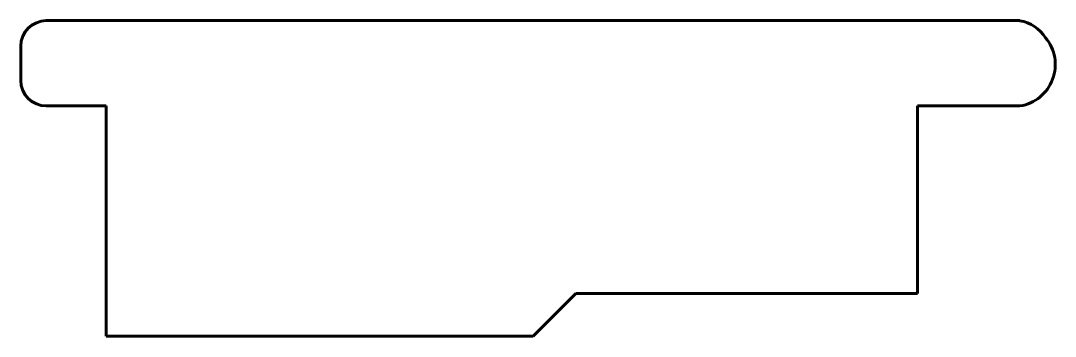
# Model space of a CAD drawing. Header units: millimetres. Extents: x -21.1 to 3.1, y 306.5 to 313.9.
import ezdxf

# ---------------------------------------------------------------- set-up
doc = ezdxf.new("R2010")
doc.units = ezdxf.units.MM
doc.linetypes.add('K5LT_BASIC', pattern=[0])

msp = doc.modelspace()

# ---------------------------------------------------------------- linework, layer by layer
at = {"color": 150, "linetype": 'K5LT_BASIC', "lineweight": 60, "true_color": 0x0080ff}
for p, q in [((-20.511, 313.908), (2.289, 313.908)), ((-21.111, 312.508), (-21.111, 313.308)), ((-19.111, 311.908), (-20.511, 311.908)), ((-19.111, 311.908), (-19.111, 306.508)), ((-0.111, 307.508), (-0.111, 311.908)), ((2.289, 311.908), (-0.111, 311.908)), ((-9.111, 306.508), (-8.111, 307.508)), ((-8.111, 307.508), (-0.111, 307.508)), ((-19.111, 306.508), (-9.111, 306.508))]:
    msp.add_line(p, q, dxfattribs=at)
for centre, radius, start, end in [((-20.511, 313.308), 0.6, 90, 180), ((2.132, 313.022), 0.899, 32.6701, 79.9498), ((2.136, 312.878), 0.982, 278.978, 39.9099), ((-20.511, 312.508), 0.6, 180, 270)]:
    msp.add_arc(centre, radius, start, end, dxfattribs=at)

doc.saveas('drawing.dxf')
